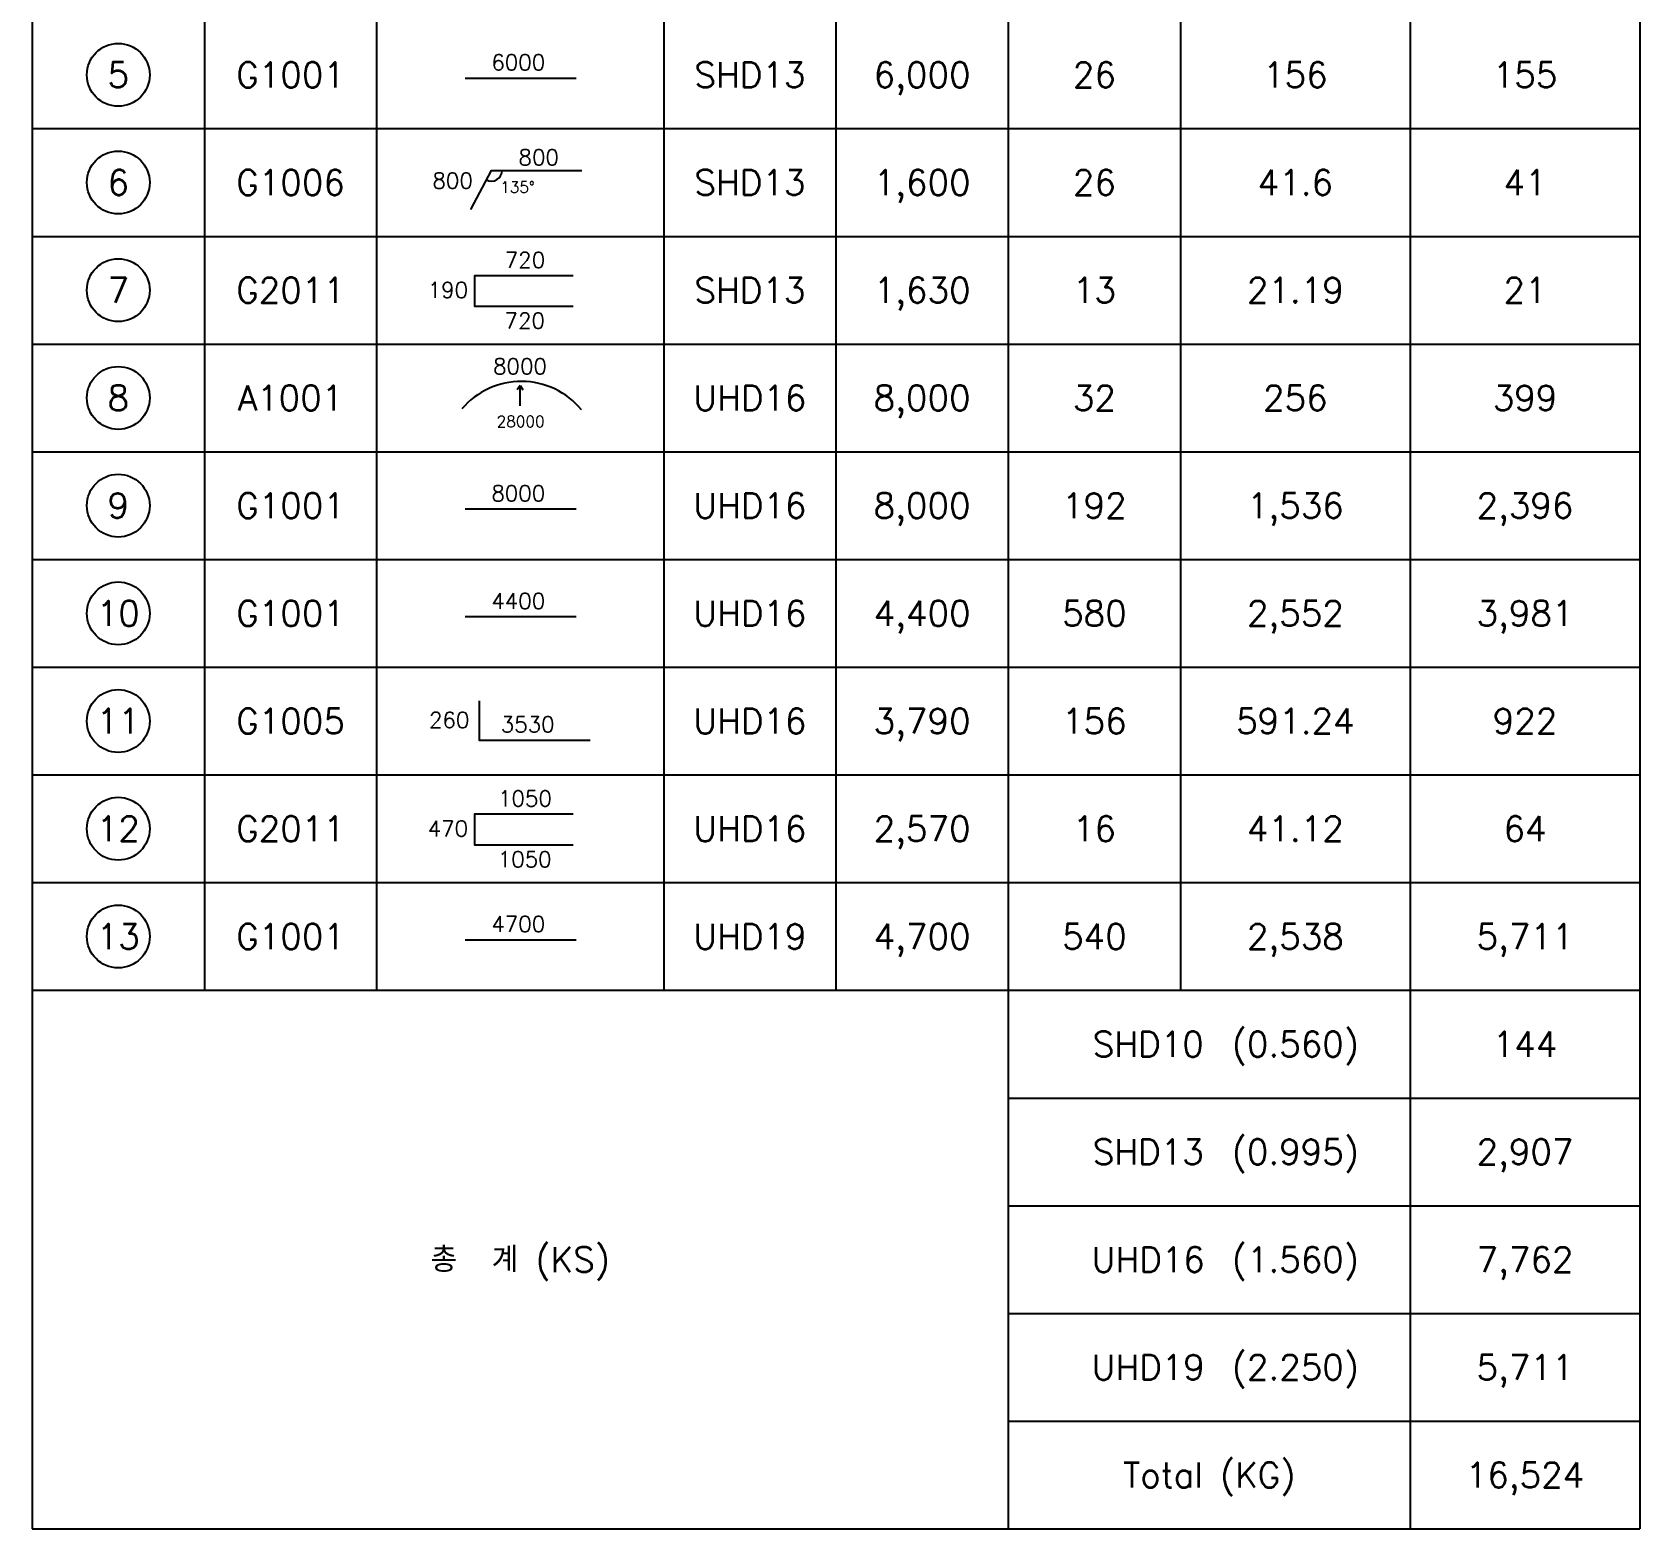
# Model space of a CAD drawing. Header units: millimetres. Extents: x 231380 to 990673, y -319231 to 132826.
# Drawn here: x 508635 to 522075, y -247757 to -235251 of the extents above; entities that cross this region are included whole.
import ezdxf
from ezdxf.enums import TextEntityAlignment as Align

# ---------------------------------------------------------------- set-up
doc = ezdxf.new("R2010")
doc.units = ezdxf.units.MM
doc.header["$LTSCALE"] = 91
doc.layers.add('XDIM', color=7, linetype='Continuous')
doc.styles.add('XRebar', font='Romans.shx', dxfattribs={"bigfont": 'whgtxt.shx'})
doc.styles.add('XRebar2', font='Romans.shx')

# ---------------------------------------------------------------- blocks, each defined once
blk = doc.blocks.new('DHS_G1001')
at = {"layer": 'XDIM', "color": 1, "linetype": 'Continuous', "ltscale": 2.29892e-317}
blk.add_lwpolyline([(-768, -45), (780, -45)], dxfattribs=at)
at = {"layer": 'XDIM', "color": 3, "linetype": 'Continuous', "ltscale": 2.29892e-317, "style": 'XRebar2'}
blk.add_attdef('A', text='', height=219, dxfattribs=at).set_placement((-27, -3), align=Align.BOTTOM_CENTER)
blk = doc.blocks.new('DHS_G1006')
at = {"layer": 'XDIM', "color": 1, "linetype": 'Continuous', "ltscale": 2.33129e-317}
blk.add_lwpolyline([(-690, -378), (-402, 168), (858, 168)], dxfattribs=at)
at = {"layer": 'XDIM', "color": 7, "linetype": 'Continuous', "ltscale": 2.33129e-317}
blk.add_arc((-402, 168), 149, 242.4027, 0, dxfattribs=at)
at = {"layer": 'XDIM', "color": 3, "linetype": 'Continuous', "ltscale": 2.33129e-317, "style": 'XRebar2'}
blk.add_attdef('B', text='', height=219, dxfattribs=at).set_placement((258, 174), align=Align.BOTTOM_CENTER)
blk.add_attdef('A', text='', height=219, dxfattribs=at).set_placement((-660, 27), align=Align.MIDDLE_RIGHT)
blk.add_attdef('a1', text='', height=156, dxfattribs=at).set_placement((-279, -189), align=Align.BOTTOM_LEFT)
blk = doc.blocks.new('DHS_G2011')
at = {"layer": 'XDIM', "color": 1, "linetype": 'Continuous', "ltscale": 2.59033e-317}
blk.add_lwpolyline([(738, -228), (-633, -228), (-633, 207), (738, 207)], dxfattribs=at)
at = {"layer": 'XDIM', "color": 3, "linetype": 'Continuous', "ltscale": 2.59033e-317, "style": 'XRebar2'}
blk.add_attdef('C', text='', height=219, dxfattribs=at).set_placement((66, 246), align=Align.BOTTOM_CENTER)
blk.add_attdef('B', text='', height=219, dxfattribs=at).set_placement((-726, 3), align=Align.MIDDLE_RIGHT)
blk.add_attdef('A', text='', height=219, dxfattribs=at).set_placement((63, -315), align=Align.TOP_CENTER)
blk = doc.blocks.new('DHS_A1001')
at = {"layer": 'XDIM', "color": 7, "linetype": 'Continuous', "ltscale": 2.33129e-317}
for p, q in [((0, 171), (-42, 111)), ((0, -111), (0, 171)), ((0, 171), (39, 111))]:
    blk.add_line(p, q, dxfattribs=at)
at = {"layer": 'XDIM', "color": 1, "linetype": 'Continuous', "ltscale": 2.33129e-317}
blk.add_lwpolyline([(852, -165, 0.467617), (-813, -153)], format="xyb", dxfattribs=at)
at = {"layer": 'XDIM', "color": 3, "linetype": 'Continuous', "ltscale": 2.33129e-317, "style": 'XRebar2'}
blk.add_attdef('A', text='', height=219, dxfattribs=at).set_placement((-3, 264), align=Align.BOTTOM_CENTER)
blk.add_attdef('R1', text='', height=156, dxfattribs=at).set_placement((6, -249), align=Align.TOP_CENTER)
blk = doc.blocks.new('DHS_G1005')
at = {"layer": 'XDIM', "color": 1, "linetype": 'Continuous', "ltscale": 2.29892e-317}
blk.add_lwpolyline([(-573, 282), (-573, -267), (975, -267)], dxfattribs=at)
at = {"layer": 'XDIM', "color": 3, "linetype": 'Continuous', "ltscale": 2.29892e-317, "style": 'XRebar2'}
blk.add_attdef('A', text='', height=219, dxfattribs=at).set_placement((-708, -162), align=Align.BOTTOM_RIGHT)
blk.add_attdef('B', text='', height=219, dxfattribs=at).set_placement((105, -222), align=Align.BOTTOM_CENTER)

msp = doc.modelspace()

# ---------------------------------------------------------------- linework, layer by layer
at = {"layer": 'XDIM', "color": 30, "linetype": 'Continuous', "ltscale": 2.33129e-317}
for p, q in [((508634.5, -230807.5), (508634.5, -247757.5)), ((510074.5, -230807.5), (510074.5, -243257.5)), ((511514.5, -230807.5), (511514.5, -243257.5)), ((513914.5, -230807.5), (513914.5, -243257.5)), ((515354.5, -230807.5), (515354.5, -243257.5)), ((516794.5, -230807.5), (516794.5, -247757.5)), ((518234.5, -230807.5), (518234.5, -243257.5)), ((520154.5, -230807.5), (520154.5, -247757.5)), ((522074.5, -230807.5), (522074.5, -247757.5)), ((508634.5, -236057.5), (522074.5, -236057.5)), ((508634.5, -236957.5), (522074.5, -236957.5)), ((508634.5, -237857.5), (522074.5, -237857.5)), ((508634.5, -238757.5), (522074.5, -238757.5)), ((508634.5, -239657.5), (522074.5, -239657.5)), ((508634.5, -240557.5), (522074.5, -240557.5)), ((508634.5, -241457.5), (522074.5, -241457.5)), ((508634.5, -242357.5), (522074.5, -242357.5)), ((508634.5, -243257.5), (522074.5, -243257.5)), ((516794.5, -244157.5), (522074.5, -244157.5)), ((516794.5, -245057.5), (522074.5, -245057.5)), ((516794.5, -245957.5), (522074.5, -245957.5)), ((516794.5, -246857.5), (522074.5, -246857.5)), ((508634.5, -247757.5), (522074.5, -247757.5))]:
    msp.add_line(p, q, dxfattribs=at)
at = {"layer": 'XDIM', "color": 50, "linetype": 'Continuous', "ltscale": 2.33129e-317}
for centre in [(509354.5, -235607.5), (509354.5, -236507.5), (509354.5, -237407.5), (509354.5, -238307.5), (509354.5, -239207.5), (509354.5, -240107.5), (509354.5, -241007.5), (509354.5, -241907.5), (509354.5, -242807.5)]:
    msp.add_circle(centre, 262.5, dxfattribs=at)

# ---------------------------------------------------------------- block references
at = {"layer": 'XDIM', "color": 50, "linetype": 'Continuous', "ltscale": 2.33129e-317, "xscale": 0.6, "yscale": 0.6, "zscale": 0.6}
for name, p, values in [('DHS_G1001', (512714.5, -235607.5), {'A': '6000'}), ('DHS_G2011', (512714.5, -237407.5), {'A': '720', 'B': '190', 'C': '720'}), ('DHS_A1001', (512714.5, -238307.5), {'A': '8000', 'R1': '28000'}), ('DHS_G1001', (512714.5, -239207.5), {'A': '8000'}), ('DHS_G1001', (512714.5, -240107.5), {'A': '4400'}), ('DHS_G1005', (512714.5, -241007.5), {'A': '260', 'B': '3530'}), ('DHS_G2011', (512714.5, -241907.5), {'A': '1050', 'B': '470', 'C': '1050'}), ('DHS_G1001', (512714.5, -242807.5), {'A': '4700'})]:
    msp.add_blockref(name, p, dxfattribs=at).add_auto_attribs(values)
at = {"layer": 'XDIM', "color": 3, "linetype": 'Continuous', "ltscale": 2.33129e-317, "xscale": 0.6, "yscale": 0.6, "zscale": 0.6}
msp.add_blockref('DHS_G1006', (512714.5, -236507.5), dxfattribs=at).add_auto_attribs({'A': '800', 'B': '800', 'a1': '135%%D'})

# ---------------------------------------------------------------- texts
at = {"layer": 'XDIM', "color": 50, "linetype": 'Continuous', "ltscale": 2.33129e-317, "style": 'XRebar'}
for s, p in [('5', (509354.5, -235607.5)), ('G1001', (510794.5, -235607.5)), ('SHD13', (514634.5, -235607.5)), ('6,000', (516074.5, -235607.5)), ('26', (517514.5, -235607.5)), ('156', (519194.5, -235607.5)), ('155', (521114.5, -235607.5)), ('6', (509354.5, -236507.5)), ('G1006', (510794.5, -236507.5)), ('SHD13', (514634.5, -236507.5)), ('1,600', (516074.5, -236507.5)), ('26', (517514.5, -236507.5)), ('41.6', (519194.5, -236507.5)), ('41', (521114.5, -236507.5)), ('7', (509354.5, -237407.5)), ('G2011', (510794.5, -237407.5)), ('SHD13', (514634.5, -237407.5)), ('1,630', (516074.5, -237407.5)), ('13', (517514.5, -237407.5)), ('21.19', (519194.5, -237407.5)), ('21', (521114.5, -237407.5)), ('8', (509354.5, -238307.5)), ('A1001', (510794.5, -238307.5)), ('UHD16', (514634.5, -238307.5)), ('8,000', (516074.5, -238307.5)), ('32', (517514.5, -238307.5)), ('256', (519194.5, -238307.5)), ('399', (521114.5, -238307.5)), ('9', (509354.5, -239207.5)), ('G1001', (510794.5, -239207.5)), ('UHD16', (514634.5, -239207.5)), ('8,000', (516074.5, -239207.5)), ('192', (517514.5, -239207.5)), ('1,536', (519194.5, -239207.5)), ('2,396', (521114.5, -239207.5)), ('10', (509354.5, -240107.5)), ('G1001', (510794.5, -240107.5)), ('UHD16', (514634.5, -240107.5)), ('4,400', (516074.5, -240107.5)), ('580', (517514.5, -240107.5)), ('2,552', (519194.5, -240107.5)), ('3,981', (521114.5, -240107.5)), ('11', (509354.5, -241007.5)), ('G1005', (510794.5, -241007.5)), ('UHD16', (514634.5, -241007.5)), ('3,790', (516074.5, -241007.5)), ('156', (517514.5, -241007.5)), ('591.24', (519194.5, -241007.5)), ('922', (521114.5, -241007.5)), ('12', (509354.5, -241907.5)), ('G2011', (510794.5, -241907.5)), ('UHD16', (514634.5, -241907.5)), ('2,570', (516074.5, -241907.5)), ('16', (517514.5, -241907.5)), ('41.12', (519194.5, -241907.5)), ('64', (521114.5, -241907.5)), ('13', (509354.5, -242807.5)), ('G1001', (510794.5, -242807.5)), ('UHD19', (514634.5, -242807.5)), ('4,700', (516074.5, -242807.5)), ('540', (517514.5, -242807.5)), ('2,538', (519194.5, -242807.5)), ('5,711', (521114.5, -242807.5)), ('SHD10', (517964.5, -243707.5)), ('(0.560)', (519194.5, -243707.5)), ('144', (521114.5, -243707.5)), ('(0.995)', (519194.5, -244607.5)), ('SHD13', (517964.5, -244607.5)), ('2,907', (521114.5, -244607.5)), ('총  계 (KS)', (512714.5, -245507.5)), ('UHD16', (517964.5, -245507.5)), ('(1.560)', (519194.5, -245507.5)), ('7,762', (521114.5, -245507.5)), ('UHD19', (517964.5, -246407.5)), ('(2.250)', (519194.5, -246407.5)), ('5,711', (521114.5, -246407.5)), ('Total (KG)', (518474.5, -247307.5)), ('16,524', (521114.5, -247307.5))]:
    msp.add_text(s, height=210, dxfattribs=at).set_placement(p, align=Align.MIDDLE_CENTER)

doc.saveas('drawing.dxf')
